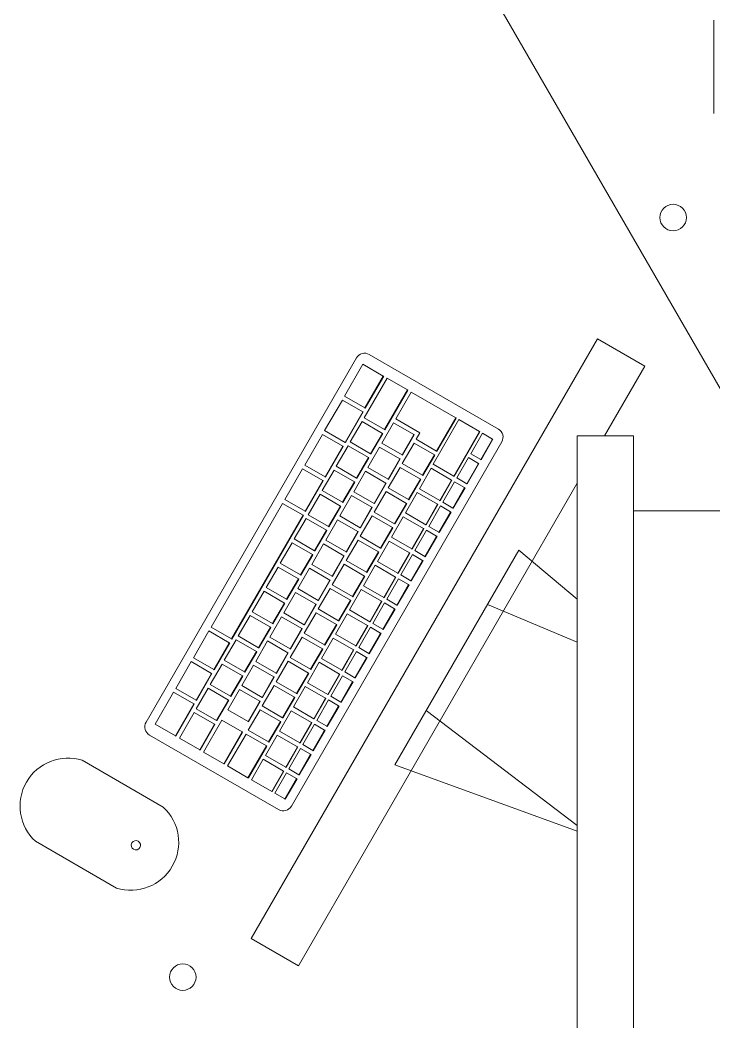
# Model space of a CAD drawing. Header units: millimetres. Extents: x 155927 to 326028, y -36033 to 97293.
# Drawn here: x 184787 to 185258, y 18002 to 18682 of the extents above; entities that cross this region are included whole.
import ezdxf

# ---------------------------------------------------------------- set-up
doc = ezdxf.new("R2010")
doc.units = ezdxf.units.MM
doc.header["$MEASUREMENT"] = 0
for name, color, linetype, lineweight in [('A-GENM', 8, 'CONTINUOUS', 9), ('E-ELEC-EQPM', 8, 'CONTINUOUS', 9), ('I-FURN', 8, 'CONTINUOUS', 9)]:
    doc.layers.add(name, color=color, linetype=linetype, lineweight=lineweight)

msp = doc.modelspace()

# ---------------------------------------------------------------- linework, layer by layer
at = {"layer": 'A-GENM'}
for p, q in [((185258.01, 18681.98), (185258.01, 18618.48)), ((185024.09, 18455.01), (185111.7, 18404.43)), ((184872.65, 18205.4), (185015.41, 18452.69)), ((185019.83, 18448.36), (185007.33, 18426.71)), ((185033.64, 18440.39), (185019.83, 18448.36)), ((185036.21, 18438.91), (185020.71, 18412.06)), ((185021.14, 18418.74), (185033.64, 18440.39)), ((185033.88, 18440.25), (185021.38, 18418.6)), ((185033.64, 18440.39), (185033.88, 18440.25)), ((185050.03, 18430.93), (185036.21, 18438.91)), ((185034.53, 18404.08), (185050.03, 18430.93)), ((185050.27, 18430.79), (185034.77, 18403.94)), ((185052.6, 18429.44), (185042.1, 18411.26)), ((185050.03, 18430.93), (185050.27, 18430.79)), ((185082.81, 18412), (185052.6, 18429.44)), ((185005.83, 18424.11), (184993.83, 18403.33)), ((185019.64, 18416.14), (185005.83, 18424.11)), ((185007.33, 18426.71), (185021.14, 18418.74)), ((185007.64, 18395.36), (185019.64, 18416.14)), ((185019.88, 18416), (185007.88, 18395.22)), ((185019.64, 18416.14), (185019.88, 18416)), ((185021.14, 18418.74), (185021.38, 18418.6)), ((185019.21, 18409.46), (185011.21, 18395.61)), ((185033.03, 18401.48), (185019.21, 18409.46)), ((185020.71, 18412.06), (185034.53, 18404.08)), ((185040.6, 18408.66), (185032.6, 18394.8)), ((185054.42, 18400.68), (185040.6, 18408.66)), ((185042.1, 18411.26), (185058.49, 18401.79)), ((185084.9, 18410.79), (185067.4, 18380.48)), ((185069.81, 18389.48), (185082.81, 18412)), ((185083.05, 18411.86), (185070.05, 18389.35)), ((185082.81, 18412), (185083.05, 18411.86)), ((185098.97, 18402.67), (185084.9, 18410.79)), ((184992.33, 18400.73), (184980.33, 18379.95)), ((185006.14, 18392.76), (184992.33, 18400.73)), ((184993.83, 18403.33), (185007.64, 18395.36)), ((185025.03, 18387.63), (185033.03, 18401.48)), ((185033.27, 18401.34), (185025.27, 18387.49)), ((185033.03, 18401.48), (185033.27, 18401.34)), ((185034.53, 18404.08), (185034.77, 18403.94)), ((185046.42, 18386.82), (185054.42, 18400.68)), ((185054.66, 18400.54), (185046.66, 18386.68)), ((185054.42, 18400.68), (185054.66, 18400.54)), ((185058.49, 18401.79), (185055.99, 18397.46)), ((185081.47, 18372.36), (185098.97, 18402.67)), ((185099.21, 18402.54), (185081.71, 18372.23)), ((185100.92, 18401.55), (185092.92, 18387.69)), ((185098.97, 18402.67), (185099.21, 18402.54)), ((185107.83, 18397.56), (185100.92, 18401.55)), ((185114.02, 18395.75), (184971.26, 18148.47)), ((185007.64, 18395.36), (185007.88, 18395.22)), ((185011.21, 18395.61), (185025.03, 18387.63)), ((185032.6, 18394.8), (185046.42, 18386.82)), ((185054.49, 18394.87), (185046.49, 18381.01)), ((185068.31, 18386.89), (185054.49, 18394.87)), ((185055.99, 18397.46), (185069.81, 18389.48)), ((185099.83, 18383.7), (185107.83, 18397.56)), ((185108.07, 18397.42), (185100.07, 18383.56)), ((185107.83, 18397.56), (185108.07, 18397.42)), ((184994.14, 18371.98), (185006.14, 18392.76)), ((185006.38, 18392.62), (184994.38, 18371.84)), ((185009.71, 18393.01), (185001.71, 18379.15)), ((185006.14, 18392.76), (185006.38, 18392.62)), ((185023.53, 18385.03), (185009.71, 18393.01)), ((185031.1, 18392.21), (185023.1, 18378.35)), ((185025.03, 18387.63), (185025.27, 18387.49)), ((185044.92, 18384.22), (185031.1, 18392.21)), ((185046.42, 18386.82), (185046.66, 18386.68)), ((185060.31, 18373.03), (185068.31, 18386.89)), ((185068.55, 18386.75), (185060.55, 18372.89)), ((185068.31, 18386.89), (185068.55, 18386.75)), ((185069.81, 18389.48), (185070.05, 18389.35)), ((185092.92, 18387.69), (185099.83, 18383.7)), ((184980.33, 18379.95), (184994.14, 18371.98)), ((185015.53, 18371.17), (185023.53, 18385.03)), ((185023.77, 18384.89), (185015.77, 18371.03)), ((185023.53, 18385.03), (185023.77, 18384.89)), ((185036.92, 18370.37), (185044.92, 18384.22)), ((185045.16, 18384.09), (185037.16, 18370.23)), ((185044.92, 18384.22), (185045.16, 18384.09)), ((185046.49, 18381.01), (185060.31, 18373.03)), ((185067.4, 18380.48), (185081.47, 18372.36)), ((185091.42, 18385.09), (185083.42, 18371.24)), ((185090.33, 18367.24), (185098.33, 18381.1)), ((185098.57, 18380.96), (185090.57, 18367.11)), ((185098.33, 18381.1), (185091.42, 18385.09)), ((185098.33, 18381.1), (185098.57, 18380.96)), ((185099.83, 18383.7), (185100.07, 18383.56)), ((184978.83, 18377.35), (184966.83, 18356.56)), ((184992.64, 18369.38), (184978.83, 18377.35)), ((185000.21, 18376.55), (184992.21, 18362.7)), ((185014.03, 18368.57), (185000.21, 18376.55)), ((185001.71, 18379.15), (185015.53, 18371.17)), ((185021.6, 18375.75), (185013.6, 18361.89)), ((185035.42, 18367.77), (185021.6, 18375.75)), ((185023.1, 18378.35), (185036.92, 18370.37)), ((185044.99, 18378.41), (185036.99, 18364.55)), ((185058.81, 18370.43), (185044.99, 18378.41)), ((185066.14, 18377.75), (185058.14, 18363.89)), ((185060.31, 18373.03), (185060.55, 18372.89)), ((185079.97, 18369.77), (185066.14, 18377.75)), ((184980.64, 18348.59), (184992.64, 18369.38)), ((184992.88, 18369.24), (184980.88, 18348.45)), ((184992.64, 18369.38), (184992.88, 18369.24)), ((184994.14, 18371.98), (184994.38, 18371.84)), ((185006.03, 18354.72), (185014.03, 18368.57)), ((185014.27, 18368.44), (185006.27, 18354.58)), ((185014.03, 18368.57), (185014.27, 18368.44)), ((185015.53, 18371.17), (185015.77, 18371.03)), ((185027.42, 18353.91), (185035.42, 18367.77)), ((185035.66, 18367.63), (185027.66, 18353.78)), ((185035.42, 18367.77), (185035.66, 18367.63)), ((185036.92, 18370.37), (185037.16, 18370.23)), ((185050.81, 18356.57), (185058.81, 18370.43)), ((185059.05, 18370.29), (185051.05, 18356.44)), ((185058.81, 18370.43), (185059.05, 18370.29)), ((185071.97, 18355.91), (185079.97, 18369.77)), ((185080.21, 18369.63), (185072.21, 18355.77)), ((185081.92, 18368.64), (185073.92, 18354.78)), ((185079.97, 18369.77), (185080.21, 18369.63)), ((185081.47, 18372.36), (185081.71, 18372.23)), ((185088.83, 18364.65), (185081.92, 18368.64)), ((185083.42, 18371.24), (185090.33, 18367.24)), ((185090.33, 18367.24), (185090.57, 18367.11)), ((184990.71, 18360.1), (184982.71, 18346.24)), ((185004.53, 18352.12), (184990.71, 18360.1)), ((184992.21, 18362.7), (185006.03, 18354.72)), ((185012.1, 18359.3), (185004.1, 18345.44)), ((185025.92, 18351.32), (185012.1, 18359.3)), ((185013.6, 18361.89), (185027.42, 18353.91)), ((185035.49, 18361.96), (185027.49, 18348.1)), ((185049.31, 18353.98), (185035.49, 18361.96)), ((185036.99, 18364.55), (185050.81, 18356.57)), ((185056.64, 18361.29), (185048.64, 18347.44)), ((185070.47, 18353.31), (185056.64, 18361.29)), ((185058.14, 18363.89), (185071.97, 18355.91)), ((185080.83, 18350.79), (185088.83, 18364.65)), ((185089.07, 18364.51), (185081.07, 18350.65)), ((185088.83, 18364.65), (185089.07, 18364.51)), ((184965.33, 18353.96), (184916.83, 18269.96)), ((184979.14, 18345.99), (184965.33, 18353.96)), ((184966.83, 18356.56), (184980.64, 18348.59)), ((185006.03, 18354.72), (185006.27, 18354.58)), ((185027.42, 18353.91), (185027.66, 18353.78)), ((185041.31, 18340.12), (185049.31, 18353.98)), ((185049.55, 18353.84), (185041.55, 18339.98)), ((185049.31, 18353.98), (185049.55, 18353.84)), ((185050.81, 18356.57), (185051.05, 18356.44)), ((185062.47, 18339.45), (185070.47, 18353.31)), ((185070.71, 18353.17), (185062.71, 18339.32)), ((185070.47, 18353.31), (185070.71, 18353.17)), ((185071.97, 18355.91), (185072.21, 18355.77)), ((185073.92, 18354.78), (185080.83, 18350.79)), ((184930.64, 18261.99), (184979.14, 18345.99)), ((184979.38, 18345.86), (184930.88, 18261.85)), ((184979.14, 18345.99), (184979.38, 18345.86)), ((184980.64, 18348.59), (184980.88, 18348.45)), ((184982.71, 18346.24), (184996.53, 18338.26)), ((184996.53, 18338.26), (185004.53, 18352.12)), ((185004.77, 18351.98), (184996.77, 18338.12)), ((185004.53, 18352.12), (185004.77, 18351.98)), ((185017.92, 18337.46), (185025.92, 18351.32)), ((185026.16, 18351.18), (185018.16, 18337.32)), ((185025.92, 18351.32), (185026.16, 18351.18)), ((185027.49, 18348.1), (185041.31, 18340.12)), ((185048.64, 18347.44), (185062.47, 18339.45)), ((185072.42, 18352.18), (185064.42, 18338.33)), ((185071.33, 18334.34), (185079.33, 18348.19)), ((185079.57, 18348.05), (185071.57, 18334.2)), ((185079.33, 18348.19), (185072.42, 18352.18)), ((185079.33, 18348.19), (185079.57, 18348.05)), ((185080.83, 18350.79), (185081.07, 18350.65)), ((184981.21, 18343.65), (184973.21, 18329.79)), ((184995.03, 18335.67), (184981.21, 18343.65)), ((185002.6, 18342.84), (184994.6, 18328.99)), ((185016.42, 18334.86), (185002.6, 18342.84)), ((185004.1, 18345.44), (185017.92, 18337.46)), ((185025.99, 18345.5), (185017.99, 18331.65)), ((185039.81, 18337.52), (185025.99, 18345.5)), ((185047.14, 18344.84), (185039.14, 18330.98)), ((185041.31, 18340.12), (185041.55, 18339.98)), ((185060.97, 18336.86), (185047.14, 18344.84)), ((185062.47, 18339.45), (185062.71, 18339.32)), ((184987.03, 18321.81), (184995.03, 18335.67)), ((184995.27, 18335.53), (184987.27, 18321.67)), ((184995.03, 18335.67), (184995.27, 18335.53)), ((184996.53, 18338.26), (184996.77, 18338.12)), ((185008.42, 18321.01), (185016.42, 18334.86)), ((185016.66, 18334.72), (185008.66, 18320.87)), ((185016.42, 18334.86), (185016.66, 18334.72)), ((185017.92, 18337.46), (185018.16, 18337.32)), ((185031.81, 18323.67), (185039.81, 18337.52)), ((185040.05, 18337.38), (185032.05, 18323.53)), ((185039.81, 18337.52), (185040.05, 18337.38)), ((185052.97, 18323), (185060.97, 18336.86)), ((185061.21, 18336.72), (185053.21, 18322.86)), ((185062.92, 18335.73), (185054.92, 18321.87)), ((185060.97, 18336.86), (185061.21, 18336.72)), ((185069.83, 18331.74), (185062.92, 18335.73)), ((185064.42, 18338.33), (185071.33, 18334.34)), ((185071.33, 18334.34), (185071.57, 18334.2)), ((184971.71, 18327.19), (184963.71, 18313.33)), ((184985.53, 18319.21), (184971.71, 18327.19)), ((184973.21, 18329.79), (184987.03, 18321.81)), ((184993.1, 18326.39), (184985.1, 18312.53)), ((185006.92, 18318.41), (184993.1, 18326.39)), ((184994.6, 18328.99), (185008.42, 18321.01)), ((185016.49, 18329.05), (185008.49, 18315.19)), ((185030.31, 18321.07), (185016.49, 18329.05)), ((185017.99, 18331.65), (185031.81, 18323.67)), ((185037.64, 18328.38), (185029.64, 18314.53)), ((185051.47, 18320.4), (185037.64, 18328.38)), ((185039.14, 18330.98), (185052.97, 18323)), ((185061.83, 18317.88), (185069.83, 18331.74)), ((185070.07, 18331.6), (185062.07, 18317.74)), ((185069.83, 18331.74), (185070.07, 18331.6)), ((184977.53, 18305.35), (184985.53, 18319.21)), ((184985.77, 18319.07), (184977.77, 18305.22)), ((184985.53, 18319.21), (184985.77, 18319.07)), ((184987.03, 18321.81), (184987.27, 18321.67)), ((185008.42, 18321.01), (185008.66, 18320.87)), ((185022.31, 18307.21), (185030.31, 18321.07)), ((185030.55, 18320.93), (185022.55, 18307.07)), ((185030.31, 18321.07), (185030.55, 18320.93)), ((185031.81, 18323.67), (185032.05, 18323.53)), ((185043.47, 18306.55), (185051.47, 18320.4)), ((185051.71, 18320.26), (185043.71, 18306.41)), ((185053.42, 18319.27), (185045.42, 18305.42)), ((185051.47, 18320.4), (185051.71, 18320.26)), ((185052.97, 18323), (185053.21, 18322.86)), ((185060.33, 18315.28), (185053.42, 18319.27)), ((185054.92, 18321.87), (185061.83, 18317.88)), ((184963.71, 18313.33), (184977.53, 18305.35)), ((184985.1, 18312.53), (184998.92, 18304.55)), ((184998.92, 18304.55), (185006.92, 18318.41)), ((185006.99, 18312.59), (184998.99, 18298.74)), ((185007.16, 18318.27), (184999.16, 18304.41)), ((185006.92, 18318.41), (185007.16, 18318.27)), ((185020.81, 18304.61), (185006.99, 18312.59)), ((185008.49, 18315.19), (185022.31, 18307.21)), ((185028.14, 18311.93), (185020.14, 18298.07)), ((185041.97, 18303.95), (185028.14, 18311.93)), ((185029.64, 18314.53), (185043.47, 18306.55)), ((185052.33, 18301.43), (185060.33, 18315.28)), ((185060.57, 18315.15), (185052.57, 18301.29)), ((185060.33, 18315.28), (185060.57, 18315.15)), ((185061.83, 18317.88), (185062.07, 18317.74)), ((184962.21, 18310.74), (184954.21, 18296.88)), ((184976.03, 18302.76), (184962.21, 18310.74)), ((184983.6, 18309.93), (184975.6, 18296.08)), ((184977.53, 18305.35), (184977.77, 18305.22)), ((184997.42, 18301.95), (184983.6, 18309.93)), ((185022.31, 18307.21), (185022.55, 18307.07)), ((185043.47, 18306.55), (185043.71, 18306.41)), ((185045.42, 18305.42), (185052.33, 18301.43)), ((184968.03, 18288.9), (184976.03, 18302.76)), ((184976.27, 18302.62), (184968.27, 18288.76)), ((184976.03, 18302.76), (184976.27, 18302.62)), ((184989.42, 18288.1), (184997.42, 18301.95)), ((184997.66, 18301.81), (184989.66, 18287.96)), ((184997.42, 18301.95), (184997.66, 18301.81)), ((184998.92, 18304.55), (184999.16, 18304.41)), ((184998.99, 18298.74), (185012.81, 18290.76)), ((185012.81, 18290.76), (185020.81, 18304.61)), ((185021.05, 18304.47), (185013.05, 18290.62)), ((185020.14, 18298.07), (185033.97, 18290.09)), ((185020.81, 18304.61), (185021.05, 18304.47)), ((185033.97, 18290.09), (185041.97, 18303.95)), ((185042.21, 18303.81), (185034.21, 18289.95)), ((185043.92, 18302.82), (185035.92, 18288.96)), ((185041.97, 18303.95), (185042.21, 18303.81)), ((185042.83, 18284.97), (185050.83, 18298.83)), ((185051.07, 18298.69), (185043.07, 18284.83)), ((185050.83, 18298.83), (185043.92, 18302.82)), ((185050.83, 18298.83), (185051.07, 18298.69)), ((185052.33, 18301.43), (185052.57, 18301.29)), ((184952.71, 18294.28), (184944.71, 18280.43)), ((184966.53, 18286.3), (184952.71, 18294.28)), ((184954.21, 18296.88), (184968.03, 18288.9)), ((184974.1, 18293.48), (184966.1, 18279.62)), ((184987.92, 18285.5), (184974.1, 18293.48)), ((184975.6, 18296.08), (184989.42, 18288.1)), ((184997.49, 18296.14), (184989.49, 18282.28)), ((185011.31, 18288.16), (184997.49, 18296.14)), ((185018.64, 18295.47), (185010.64, 18281.62)), ((185032.47, 18287.49), (185018.64, 18295.47)), ((184958.53, 18272.45), (184966.53, 18286.3)), ((184966.77, 18286.16), (184958.77, 18272.31)), ((184966.53, 18286.3), (184966.77, 18286.16)), ((184968.03, 18288.9), (184968.27, 18288.76)), ((184979.92, 18271.64), (184987.92, 18285.5)), ((184988.16, 18285.36), (184980.16, 18271.5)), ((184987.92, 18285.5), (184988.16, 18285.36)), ((184989.42, 18288.1), (184989.66, 18287.96)), ((185003.31, 18274.3), (185011.31, 18288.16)), ((185011.55, 18288.02), (185003.55, 18274.16)), ((185011.31, 18288.16), (185011.55, 18288.02)), ((185012.81, 18290.76), (185013.05, 18290.62)), ((185024.47, 18273.64), (185032.47, 18287.49)), ((185032.71, 18287.36), (185024.71, 18273.5)), ((185034.42, 18286.36), (185026.42, 18272.51)), ((185032.47, 18287.49), (185032.71, 18287.36)), ((185033.97, 18290.09), (185034.21, 18289.95)), ((185041.33, 18282.37), (185034.42, 18286.36)), ((185035.92, 18288.96), (185042.83, 18284.97)), ((185042.83, 18284.97), (185043.07, 18284.83)), ((184943.21, 18277.83), (184935.21, 18263.97)), ((184957.03, 18269.85), (184943.21, 18277.83)), ((184944.71, 18280.43), (184958.53, 18272.45)), ((184966.1, 18279.62), (184979.92, 18271.64)), ((184987.99, 18279.68), (184979.99, 18265.83)), ((185001.81, 18271.7), (184987.99, 18279.68)), ((184989.49, 18282.28), (185003.31, 18274.3)), ((185009.14, 18279.02), (185001.14, 18265.16)), ((185022.97, 18271.04), (185009.14, 18279.02)), ((185010.64, 18281.62), (185024.47, 18273.64)), ((185033.33, 18268.52), (185041.33, 18282.37)), ((185041.57, 18282.24), (185033.57, 18268.38)), ((185041.33, 18282.37), (185041.57, 18282.24)), ((184964.6, 18277.02), (184956.6, 18263.17)), ((184958.53, 18272.45), (184958.77, 18272.31)), ((184978.42, 18269.04), (184964.6, 18277.02)), ((184979.92, 18271.64), (184980.16, 18271.5)), ((184993.81, 18257.85), (185001.81, 18271.7)), ((185002.05, 18271.57), (184994.05, 18257.71)), ((185001.81, 18271.7), (185002.05, 18271.57)), ((185003.31, 18274.3), (185003.55, 18274.16)), ((185014.97, 18257.18), (185022.97, 18271.04)), ((185023.21, 18270.9), (185015.21, 18257.04)), ((185022.97, 18271.04), (185023.21, 18270.9)), ((185024.47, 18273.64), (185024.71, 18273.5)), ((185026.42, 18272.51), (185033.33, 18268.52)), ((184915.33, 18267.36), (184904.83, 18249.18)), ((184929.14, 18259.39), (184915.33, 18267.36)), ((184916.83, 18269.96), (184930.64, 18261.99)), ((184949.03, 18255.99), (184957.03, 18269.85)), ((184957.27, 18269.71), (184949.27, 18255.85)), ((184957.03, 18269.85), (184957.27, 18269.71)), ((184970.42, 18255.19), (184978.42, 18269.04)), ((184978.66, 18268.91), (184970.66, 18255.05)), ((184978.42, 18269.04), (184978.66, 18268.91)), ((184979.99, 18265.83), (184993.81, 18257.85)), ((185001.14, 18265.16), (185014.97, 18257.18)), ((185024.92, 18269.91), (185016.92, 18256.05)), ((185023.83, 18252.06), (185031.83, 18265.92)), ((185032.07, 18265.78), (185024.07, 18251.93)), ((185031.83, 18265.92), (185024.92, 18269.91)), ((185031.83, 18265.92), (185032.07, 18265.78)), ((185033.33, 18268.52), (185033.57, 18268.38)), ((184918.64, 18241.21), (184929.14, 18259.39)), ((184929.38, 18259.25), (184918.88, 18241.07)), ((184933.71, 18261.37), (184925.71, 18247.52)), ((184929.14, 18259.39), (184929.38, 18259.25)), ((184930.64, 18261.99), (184930.88, 18261.85)), ((184947.53, 18253.39), (184933.71, 18261.37)), ((184935.21, 18263.97), (184949.03, 18255.99)), ((184955.1, 18260.57), (184947.1, 18246.71)), ((184968.92, 18252.59), (184955.1, 18260.57)), ((184956.6, 18263.17), (184970.42, 18255.19)), ((184978.49, 18263.23), (184970.49, 18249.37)), ((184992.31, 18255.25), (184978.49, 18263.23)), ((184999.64, 18262.56), (184991.64, 18248.71)), ((184993.81, 18257.85), (184994.05, 18257.71)), ((185013.47, 18254.58), (184999.64, 18262.56)), ((184939.53, 18239.54), (184947.53, 18253.39)), ((184947.77, 18253.25), (184939.77, 18239.4)), ((184947.53, 18253.39), (184947.77, 18253.25)), ((184949.03, 18255.99), (184949.27, 18255.85)), ((184960.92, 18238.73), (184968.92, 18252.59)), ((184969.16, 18252.45), (184961.16, 18238.59)), ((184968.92, 18252.59), (184969.16, 18252.45)), ((184970.42, 18255.19), (184970.66, 18255.05)), ((184984.31, 18241.39), (184992.31, 18255.25)), ((184992.55, 18255.11), (184984.55, 18241.25)), ((184992.31, 18255.25), (184992.55, 18255.11)), ((185005.47, 18240.73), (185013.47, 18254.58)), ((185013.71, 18254.45), (185005.71, 18240.59)), ((185015.42, 18253.46), (185007.42, 18239.6)), ((185013.47, 18254.58), (185013.71, 18254.45)), ((185014.97, 18257.18), (185015.21, 18257.04)), ((185022.33, 18249.47), (185015.42, 18253.46)), ((185016.92, 18256.05), (185023.83, 18252.06)), ((185023.83, 18252.06), (185024.07, 18251.93)), ((184903.33, 18246.58), (184892.83, 18228.39)), ((184917.14, 18238.61), (184903.33, 18246.58)), ((184904.83, 18249.18), (184918.64, 18241.21)), ((184924.21, 18244.92), (184916.21, 18231.06)), ((184938.03, 18236.94), (184924.21, 18244.92)), ((184925.71, 18247.52), (184939.53, 18239.54)), ((184945.6, 18244.12), (184937.6, 18230.26)), ((184959.42, 18236.13), (184945.6, 18244.12)), ((184947.1, 18246.71), (184960.92, 18238.73)), ((184968.99, 18246.78), (184960.99, 18232.92)), ((184982.81, 18238.8), (184968.99, 18246.78)), ((184970.49, 18249.37), (184984.31, 18241.39)), ((184990.14, 18246.11), (184982.14, 18232.25)), ((185003.97, 18238.13), (184990.14, 18246.11)), ((184991.64, 18248.71), (185005.47, 18240.73)), ((185014.33, 18235.61), (185022.33, 18249.47)), ((185022.57, 18249.33), (185014.57, 18235.47)), ((185022.33, 18249.47), (185022.57, 18249.33)), ((184906.64, 18220.42), (184917.14, 18238.61)), ((184917.38, 18238.47), (184906.88, 18220.28)), ((184917.14, 18238.61), (184917.38, 18238.47)), ((184918.64, 18241.21), (184918.88, 18241.07)), ((184930.03, 18223.08), (184938.03, 18236.94)), ((184938.03, 18236.94), (184938.27, 18236.8)), ((184939.53, 18239.54), (184939.77, 18239.4)), ((184960.92, 18238.73), (184961.16, 18238.59)), ((184974.81, 18224.94), (184982.81, 18238.8)), ((184983.05, 18238.66), (184975.05, 18224.8)), ((184982.81, 18238.8), (184983.05, 18238.66)), ((184984.31, 18241.39), (184984.55, 18241.25)), ((184995.97, 18224.27), (185003.97, 18238.13)), ((185004.21, 18237.99), (184996.21, 18224.14)), ((185005.92, 18237), (184997.92, 18223.14)), ((185003.97, 18238.13), (185004.21, 18237.99)), ((185005.47, 18240.73), (185005.71, 18240.59)), ((185012.83, 18233.01), (185005.92, 18237)), ((185007.42, 18239.6), (185014.33, 18235.61)), ((184916.21, 18231.06), (184930.03, 18223.08)), ((184938.27, 18236.8), (184930.27, 18222.94)), ((184937.6, 18230.26), (184951.42, 18222.28)), ((184951.42, 18222.28), (184959.42, 18236.13)), ((184959.49, 18230.32), (184951.49, 18216.46)), ((184959.66, 18236), (184951.66, 18222.14)), ((184959.42, 18236.13), (184959.66, 18236)), ((184973.31, 18222.34), (184959.49, 18230.32)), ((184960.99, 18232.92), (184974.81, 18224.94)), ((184982.14, 18232.25), (184995.97, 18224.27)), ((185004.83, 18219.15), (185012.83, 18233.01)), ((185013.07, 18232.87), (185005.07, 18219.02)), ((185012.83, 18233.01), (185013.07, 18232.87)), ((185014.33, 18235.61), (185014.57, 18235.47)), ((184891.33, 18225.79), (184878.83, 18204.14)), ((184905.14, 18217.82), (184891.33, 18225.79)), ((184892.83, 18228.39), (184906.64, 18220.42)), ((184914.71, 18228.46), (184906.71, 18214.61)), ((184928.53, 18220.48), (184914.71, 18228.46)), ((184936.1, 18227.66), (184928.1, 18213.8)), ((184949.92, 18219.68), (184936.1, 18227.66)), ((184980.64, 18229.66), (184972.64, 18215.8)), ((184974.81, 18224.94), (184975.05, 18224.8)), ((184994.47, 18221.68), (184980.64, 18229.66)), ((184995.97, 18224.27), (184996.21, 18224.14)), ((184892.64, 18196.17), (184905.14, 18217.82)), ((184905.38, 18217.68), (184892.88, 18196.03)), ((184905.14, 18217.82), (184905.38, 18217.68)), ((184906.64, 18220.42), (184906.88, 18220.28)), ((184920.53, 18206.63), (184928.53, 18220.48)), ((184928.77, 18220.35), (184920.77, 18206.49)), ((184928.53, 18220.48), (184928.77, 18220.35)), ((184930.03, 18223.08), (184930.27, 18222.94)), ((184941.92, 18205.82), (184949.92, 18219.68)), ((184950.16, 18219.54), (184942.16, 18205.69)), ((184949.92, 18219.68), (184950.16, 18219.54)), ((184951.42, 18222.28), (184951.66, 18222.14)), ((184951.49, 18216.46), (184965.31, 18208.48)), ((184965.31, 18208.48), (184973.31, 18222.34)), ((184973.55, 18222.2), (184965.55, 18208.35)), ((184973.31, 18222.34), (184973.55, 18222.2)), ((184986.47, 18207.82), (184994.47, 18221.68)), ((184994.71, 18221.54), (184986.71, 18207.68)), ((184996.42, 18220.55), (184988.42, 18206.69)), ((184994.47, 18221.68), (184994.71, 18221.54)), ((184995.33, 18202.7), (185003.33, 18216.56)), ((185003.57, 18216.42), (184995.57, 18202.56)), ((185003.33, 18216.56), (184996.42, 18220.55)), ((184997.92, 18223.14), (185004.83, 18219.15)), ((185003.33, 18216.56), (185003.57, 18216.42)), ((185004.83, 18219.15), (185005.07, 18219.02)), ((184905.23, 18212), (184895.23, 18194.68)), ((184919.03, 18204.03), (184905.23, 18212)), ((184906.71, 18214.61), (184920.53, 18206.63)), ((184928.1, 18213.8), (184941.92, 18205.82)), ((184949.99, 18213.87), (184941.99, 18200.01)), ((184963.81, 18205.89), (184949.99, 18213.87)), ((184971.14, 18213.2), (184963.14, 18199.35)), ((184984.97, 18205.22), (184971.14, 18213.2)), ((184972.64, 18215.8), (184986.47, 18207.82)), ((184878.83, 18204.14), (184892.64, 18196.17)), ((184909.03, 18186.71), (184919.03, 18204.03)), ((184919.27, 18203.89), (184909.27, 18186.57)), ((184924.12, 18206.87), (184911.62, 18185.21)), ((184919.03, 18204.03), (184919.27, 18203.89)), ((184920.53, 18206.63), (184920.77, 18206.49)), ((184937.92, 18198.9), (184924.12, 18206.87)), ((184941.92, 18205.82), (184942.16, 18205.69)), ((184955.81, 18192.03), (184963.81, 18205.89)), ((184964.05, 18205.75), (184956.05, 18191.89)), ((184963.81, 18205.89), (184964.05, 18205.75)), ((184965.31, 18208.48), (184965.55, 18208.35)), ((184976.97, 18191.36), (184984.97, 18205.22)), ((184985.21, 18205.08), (184977.21, 18191.23)), ((184986.92, 18204.09), (184978.92, 18190.24)), ((184984.97, 18205.22), (184985.21, 18205.08)), ((184986.47, 18207.82), (184986.71, 18207.68)), ((184993.83, 18200.1), (184986.92, 18204.09)), ((184988.42, 18206.69), (184995.33, 18202.7)), ((184962.58, 18146.15), (184874.97, 18196.73)), ((184892.64, 18196.17), (184892.88, 18196.03)), ((184925.42, 18177.24), (184937.92, 18198.9)), ((184938.16, 18198.76), (184925.66, 18177.11)), ((184940.51, 18197.4), (184928.01, 18175.75)), ((184937.92, 18198.9), (184938.16, 18198.76)), ((184954.31, 18189.43), (184940.51, 18197.4)), ((184941.99, 18200.01), (184955.81, 18192.03)), ((184961.64, 18196.75), (184953.64, 18182.89)), ((184975.47, 18188.77), (184961.64, 18196.75)), ((184963.14, 18199.35), (184976.97, 18191.36)), ((184985.83, 18186.25), (184993.83, 18200.1)), ((184994.07, 18199.96), (184986.07, 18186.11)), ((184993.83, 18200.1), (184994.07, 18199.96)), ((184995.33, 18202.7), (184995.57, 18202.56)), ((184895.23, 18194.68), (184909.03, 18186.71)), ((184941.81, 18167.78), (184954.31, 18189.43)), ((184954.55, 18189.29), (184942.05, 18167.64)), ((184954.31, 18189.43), (184954.55, 18189.29)), ((184955.81, 18192.03), (184956.05, 18191.89)), ((184976.97, 18191.36), (184977.21, 18191.23)), ((184978.92, 18190.24), (184985.83, 18186.25)), ((184909.03, 18186.71), (184909.27, 18186.57)), ((184911.62, 18185.21), (184925.42, 18177.24)), ((184953.64, 18182.89), (184967.47, 18174.91)), ((184967.47, 18174.91), (184975.47, 18188.77)), ((184975.71, 18188.63), (184967.71, 18174.77)), ((184977.42, 18187.64), (184969.42, 18173.78)), ((184975.47, 18188.77), (184975.71, 18188.63)), ((184976.33, 18169.79), (184984.33, 18183.65)), ((184984.57, 18183.51), (184976.57, 18169.65)), ((184984.33, 18183.65), (184977.42, 18187.64)), ((184984.33, 18183.65), (184984.57, 18183.51)), ((184985.83, 18186.25), (184986.07, 18186.11)), ((184884.35, 18147.85), (184829.35, 18179.6)), ((184925.42, 18177.24), (184925.66, 18177.11)), ((184928.01, 18175.75), (184941.81, 18167.78)), ((184952.14, 18180.29), (184944.14, 18166.44)), ((184965.97, 18172.31), (184952.14, 18180.29)), ((184957.97, 18158.46), (184965.97, 18172.31)), ((184966.21, 18172.17), (184958.21, 18158.32)), ((184967.92, 18171.18), (184959.92, 18157.33)), ((184965.97, 18172.31), (184966.21, 18172.17)), ((184967.47, 18174.91), (184967.71, 18174.77)), ((184974.83, 18167.19), (184967.92, 18171.18)), ((184969.42, 18173.78), (184976.33, 18169.79)), ((184976.33, 18169.79), (184976.57, 18169.65)), ((184941.81, 18167.78), (184942.05, 18167.64)), ((184944.14, 18166.44), (184957.97, 18158.46)), ((184966.83, 18153.34), (184974.83, 18167.19)), ((184975.07, 18167.05), (184967.07, 18153.2)), ((184974.83, 18167.19), (184975.07, 18167.05)), ((184957.97, 18158.46), (184958.21, 18158.32)), ((184959.92, 18157.33), (184966.83, 18153.34)), ((184966.83, 18153.34), (184967.07, 18153.2)), ((184797.6, 18124.61), (184852.6, 18092.86))]:
    msp.add_line(p, q, dxfattribs=at)
for centre, radius, start, end in [((185020.91, 18449.51), 6.35, 60, 150), ((185108.53, 18398.93), 6.35, 330, 60), ((184878.15, 18202.23), 6.35, 150, 240), ((184819.66, 18148.53), 32.54, 72.68038, 227.31962), ((184965.76, 18151.65), 6.35, 240, 330), ((184862.28, 18123.93), 32.54, 252.68038, 47.31962), ((184865.74, 18121.93), 3.16, 60, 240), ((184865.74, 18121.93), 3.16, 240, 60)]:
    msp.add_arc(centre, radius, start, end, dxfattribs=at)
at = {"layer": 'E-ELEC-EQPM'}
for p, q in [((185165.28, 18399.75), (185203.38, 18399.75)), ((185165.28, 17599.75), (185165.28, 18399.75)), ((185165.28, 17599.75), (185165.28, 18399.75)), ((185165.28, 18399.75), (185203.38, 18399.75)), ((185203.38, 18399.75), (185203.38, 18348.95)), ((185203.38, 18399.75), (185203.38, 17599.75)), ((185203.38, 18348.95), (185295.28, 18348.95)), ((185203.38, 18348.95), (185295.28, 18348.95))]:
    msp.add_line(p, q, dxfattribs=at)
at = {"layer": 'I-FURN'}
for p, q in [((185490.33, 18036.64), (184935.31, 18997.92)), ((184935.31, 18997.92), (185490.33, 18036.64)), ((185178.92, 18465.59), (184943.97, 18058.64)), ((185211.04, 18447.04), (185178.92, 18465.59)), ((185183.74, 18399.75), (185211.04, 18447.04)), ((184976.09, 18040.1), (185165.28, 18367.78)), ((185041.37, 18176.53), (185125.52, 18322.29)), ((185125.52, 18322.29), (185165.28, 18288.94)), ((185104.23, 18285.41), (185165.28, 18259.86)), ((185062.66, 18213.41), (185165.28, 18135.28)), ((185165.28, 18131.47), (185041.37, 18176.53)), ((184976.09, 18040.1), (184943.97, 18058.64))]:
    msp.add_line(p, q, dxfattribs=at)
for centre, start, end in [((185230.32, 18547.92), 0, 180), ((185230.32, 18547.92), 180, 0), ((184897.55, 18032.46), 0, 180), ((184897.55, 18032.46), 180, 0)]:
    msp.add_arc(centre, 9, start, end, dxfattribs=at)

doc.saveas('drawing.dxf')
